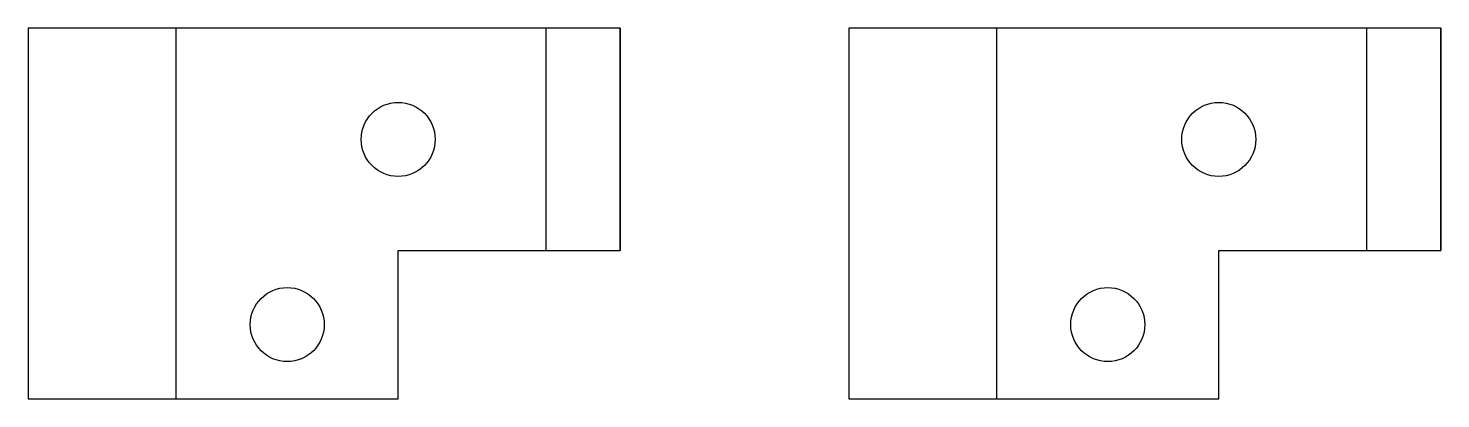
# Model space of a CAD drawing. Header units: inches. Extents: x 23.9 to 43, y 16.7 to 21.7.
import ezdxf

# ---------------------------------------------------------------- set-up
doc = ezdxf.new("R2010")
doc.units = ezdxf.units.IN
doc.header["$MEASUREMENT"] = 0

msp = doc.modelspace()

# ---------------------------------------------------------------- linework, layer by layer
for p, q in [((31.891, 21.684), (23.891, 21.684)), ((23.891, 21.684), (23.891, 16.684)), ((25.891, 16.684), (25.891, 21.684)), ((30.891, 18.684), (30.891, 21.684)), ((31.891, 18.684), (31.891, 21.684)), ((31.891, 21.684), (31.891, 18.684)), ((42.982, 21.684), (34.982, 21.684)), ((34.982, 21.684), (34.982, 16.684)), ((36.982, 16.684), (36.982, 21.684)), ((41.982, 18.684), (41.982, 21.684)), ((42.982, 18.684), (42.982, 21.684)), ((42.982, 21.684), (42.982, 18.684)), ((28.891, 16.684), (28.891, 18.684)), ((28.891, 18.684), (30.891, 18.684)), ((30.891, 18.684), (31.891, 18.684)), ((39.982, 16.684), (39.982, 18.684)), ((39.982, 18.684), (41.982, 18.684)), ((41.982, 18.684), (42.982, 18.684)), ((23.891, 16.684), (25.891, 16.684)), ((25.891, 16.684), (28.891, 16.684)), ((25.891, 16.684), (28.891, 16.684)), ((34.982, 16.684), (36.982, 16.684)), ((36.982, 16.684), (39.982, 16.684)), ((36.982, 16.684), (39.982, 16.684))]:
    msp.add_line(p, q)
for centre in [(28.891, 20.184), (39.982, 20.184), (27.391, 17.684), (38.482, 17.684)]:
    msp.add_circle(centre, 0.5)

doc.saveas('drawing.dxf')
